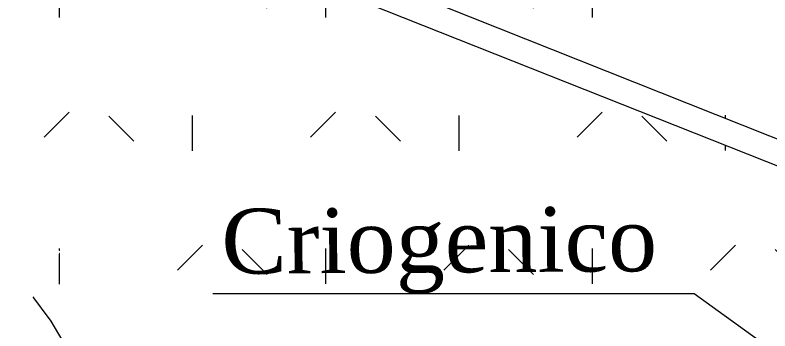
# Model space of a CAD drawing. Header units: metres. Extents: x -207 to 292, y -187 to 169.
# Drawn here: x -71.36 to -51.01, y -92.16 to -83.65 of the extents above; entities that cross this region are included whole.
import ezdxf

# ---------------------------------------------------------------- set-up
doc = ezdxf.new("R2010")
doc.units = ezdxf.units.M
for name, color, linetype, lineweight in [('ACHURADO', 7, 'Continuous', 9), ('C-TOPO-LABL', 7, 'Continuous', 9), ('C-TOPO-MAJR', 7, 'Continuous', 35), ('EQUIPOS PIS', 7, 'Continuous', 9)]:
    doc.layers.add(name, color=color, linetype=linetype, lineweight=lineweight)
doc.layers.add('PR10-ARQ-PL-001-Emplazamiento-C-1_dwg', color=7, linetype='Continuous', lineweight=9, true_color=0x767676)
doc.layers.add('TEXTO', color=5, linetype='Continuous', lineweight=9, true_color=0x0000ff)
doc.styles.add('Arial_2', font='arial.ttf', dxfattribs={"height": 1.125})
doc.styles.add('Times New Roman', font='times.ttf', dxfattribs={"height": 1.75})

# ---------------------------------------------------------------- blocks, each defined once
blk = doc.blocks.new('PR10-ARQ-PL-001-Emplazamiento-C-1_dwg-674643-PLANTA EMPLAZAMIENTO ACTUALIZADO')
at = {"layer": 'ACHURADO'}
h = blk.add_hatch(dxfattribs=at)
h.set_pattern_fill('FP_1', color=256, style=0, pattern_type=2)
h.set_pattern_definition([(90, (-655750.258, -5498481.082), (-3.592, 3.592), [0.9525, -6.232]), (45, (-655750.258, -5498481.082), (-3.5921024484, 3.5921024484), [0.9525, -4.127]), (135, (-655750.258, -5498481.082), (-3.5921024484, -3.5921024484), [0.9525, -4.127])])
h.paths.add_polyline_path([(-70.644, -134.54), (-73.744, -131.908), (-75.303, -123.01), (-71.023, -122.26), (-67.227, -118.287), (-66.271, -116.467), (-67.311, -115.93), (-63.223, -107.811), (-61.973, -108.468), (-60.834, -106.205), (-48.232, -112.822), (-49.371, -115.085), (-47.299, -116.173), (-43.302, -108.561), (-42.759, -106.014), (-42.175, -104.901), (-45.826, -103.256), (-40.884, -91.646), (-90.152, -72.113), (-89.876, -71.463), (-40.008, -91.287), (-44.95, -102.928), (-41.87, -104.319), (-39.078, -98.999), (-32.391, -95.936), (-32.397, -95.644), (-32.416, -95.353), (-32.448, -95.063), (-32.492, -94.775), (-32.549, -94.489), (-32.619, -94.206), (-32.701, -93.926), (-32.794, -93.65), (-32.9, -93.378), (-33.018, -93.111), (-33.147, -92.85), (-33.288, -92.594), (-33.439, -92.345), (-33.602, -92.103), (-33.775, -91.868), (-33.957, -91.641), (-34.15, -91.422), (-34.352, -91.211), (-34.563, -91.01), (-34.783, -90.818), (-35.01, -90.636), (-35.246, -90.464), (-59.119, -80.114), (-68.8, -76.313), (-68.941, -76.676), (-68.788, -76.736), (-68.957, -77.174), (-69.325, -77.032), (-69.156, -76.593), (-68.957, -76.251), (-90.056, -67.967), (-91.032, -70.423), (-94.086, -119.165), (-83.167, -127.74)])
at = {"layer": 'C-TOPO-MAJR', "color": 1, "lineweight": 9, "true_color": 0xff0000, "flags": 128}
blk.add_lwpolyline([(-72.608, -89.528), (-71.279, -90.831), (-71.152, -90.879), (-70.393, -91.896), (-69.75, -92.99), (-69.19, -94.245), (-68.937, -95.191), (-68.713, -95.403), (-68.58, -97.496), (-68.788, -100.876), (-68.629, -101.243), (-68.607, -101.505), (-68.665, -103.949), (-68.761, -104.435), (-68.93, -105.463), (-69.263, -106.323), (-71.03, -109.053), (-71.249, -109.369), (-71.996, -111.759)], dxfattribs=at)
at = {"layer": 'EQUIPOS PIS', "flags": 128}
blk.add_lwpolyline([(-41.87, -104.319), (-44.95, -102.928), (-40.008, -91.287), (-89.876, -71.463), (-90.152, -72.113), (-40.884, -91.646), (-45.826, -103.256), (-42.175, -104.901)], dxfattribs=at)
at = {"layer": 'TEXTO', "flags": 128}
blk.add_lwpolyline([(-38.098, -101.955), (-53.053, -91.16), (-66.028, -91.16)], dxfattribs=at)
at = {"layer": 'TEXTO', "insert": (-65.805, -88.869), "char_height": 1.75, "width": 14.00512, "attachment_point": 1, "rotation": 0.3432, "line_spacing_factor": 1.029793, "style": 'Times New Roman'}
blk.add_mtext('Criogenico', dxfattribs=at)

msp = doc.modelspace()

# ---------------------------------------------------------------- linework, layer by layer
at = {"layer": 'C-TOPO-MAJR', "color": 1, "lineweight": 9, "true_color": 0xff0000, "flags": 128}
msp.add_lwpolyline([(-72.608, -89.528), (-71.279, -90.831), (-71.152, -90.879), (-70.393, -91.896), (-69.75, -92.99), (-69.19, -94.245), (-68.937, -95.191), (-68.713, -95.403), (-68.58, -97.496), (-68.788, -100.876), (-68.629, -101.243), (-68.607, -101.505), (-68.665, -103.949), (-68.761, -104.435), (-68.93, -105.463), (-69.263, -106.323), (-71.03, -109.053), (-71.249, -109.369), (-71.996, -111.759)], dxfattribs=at)

# ---------------------------------------------------------------- block references
at = {"layer": 'PR10-ARQ-PL-001-Emplazamiento-C-1_dwg', "color": 7}
msp.add_blockref('PR10-ARQ-PL-001-Emplazamiento-C-1_dwg-674643-PLANTA EMPLAZAMIENTO ACTUALIZADO', (0, 0), dxfattribs=at)

# ---------------------------------------------------------------- next in the draw order: texts
at = {"layer": 'C-TOPO-LABL', "insert": (-75.44, -87.142), "char_height": 1.125, "width": 5.74249, "attachment_point": 1, "rotation": 328.8513, "line_spacing_factor": 0.941778, "style": 'Arial_2', "bg_fill": 3, "box_fill_scale": 1.25, "bg_fill_color": 256, "bg_fill_true_color": 13158600, "bg_fill_transparency": 0}
msp.add_mtext(' 23.83 ', dxfattribs=at)

doc.saveas('drawing.dxf')
